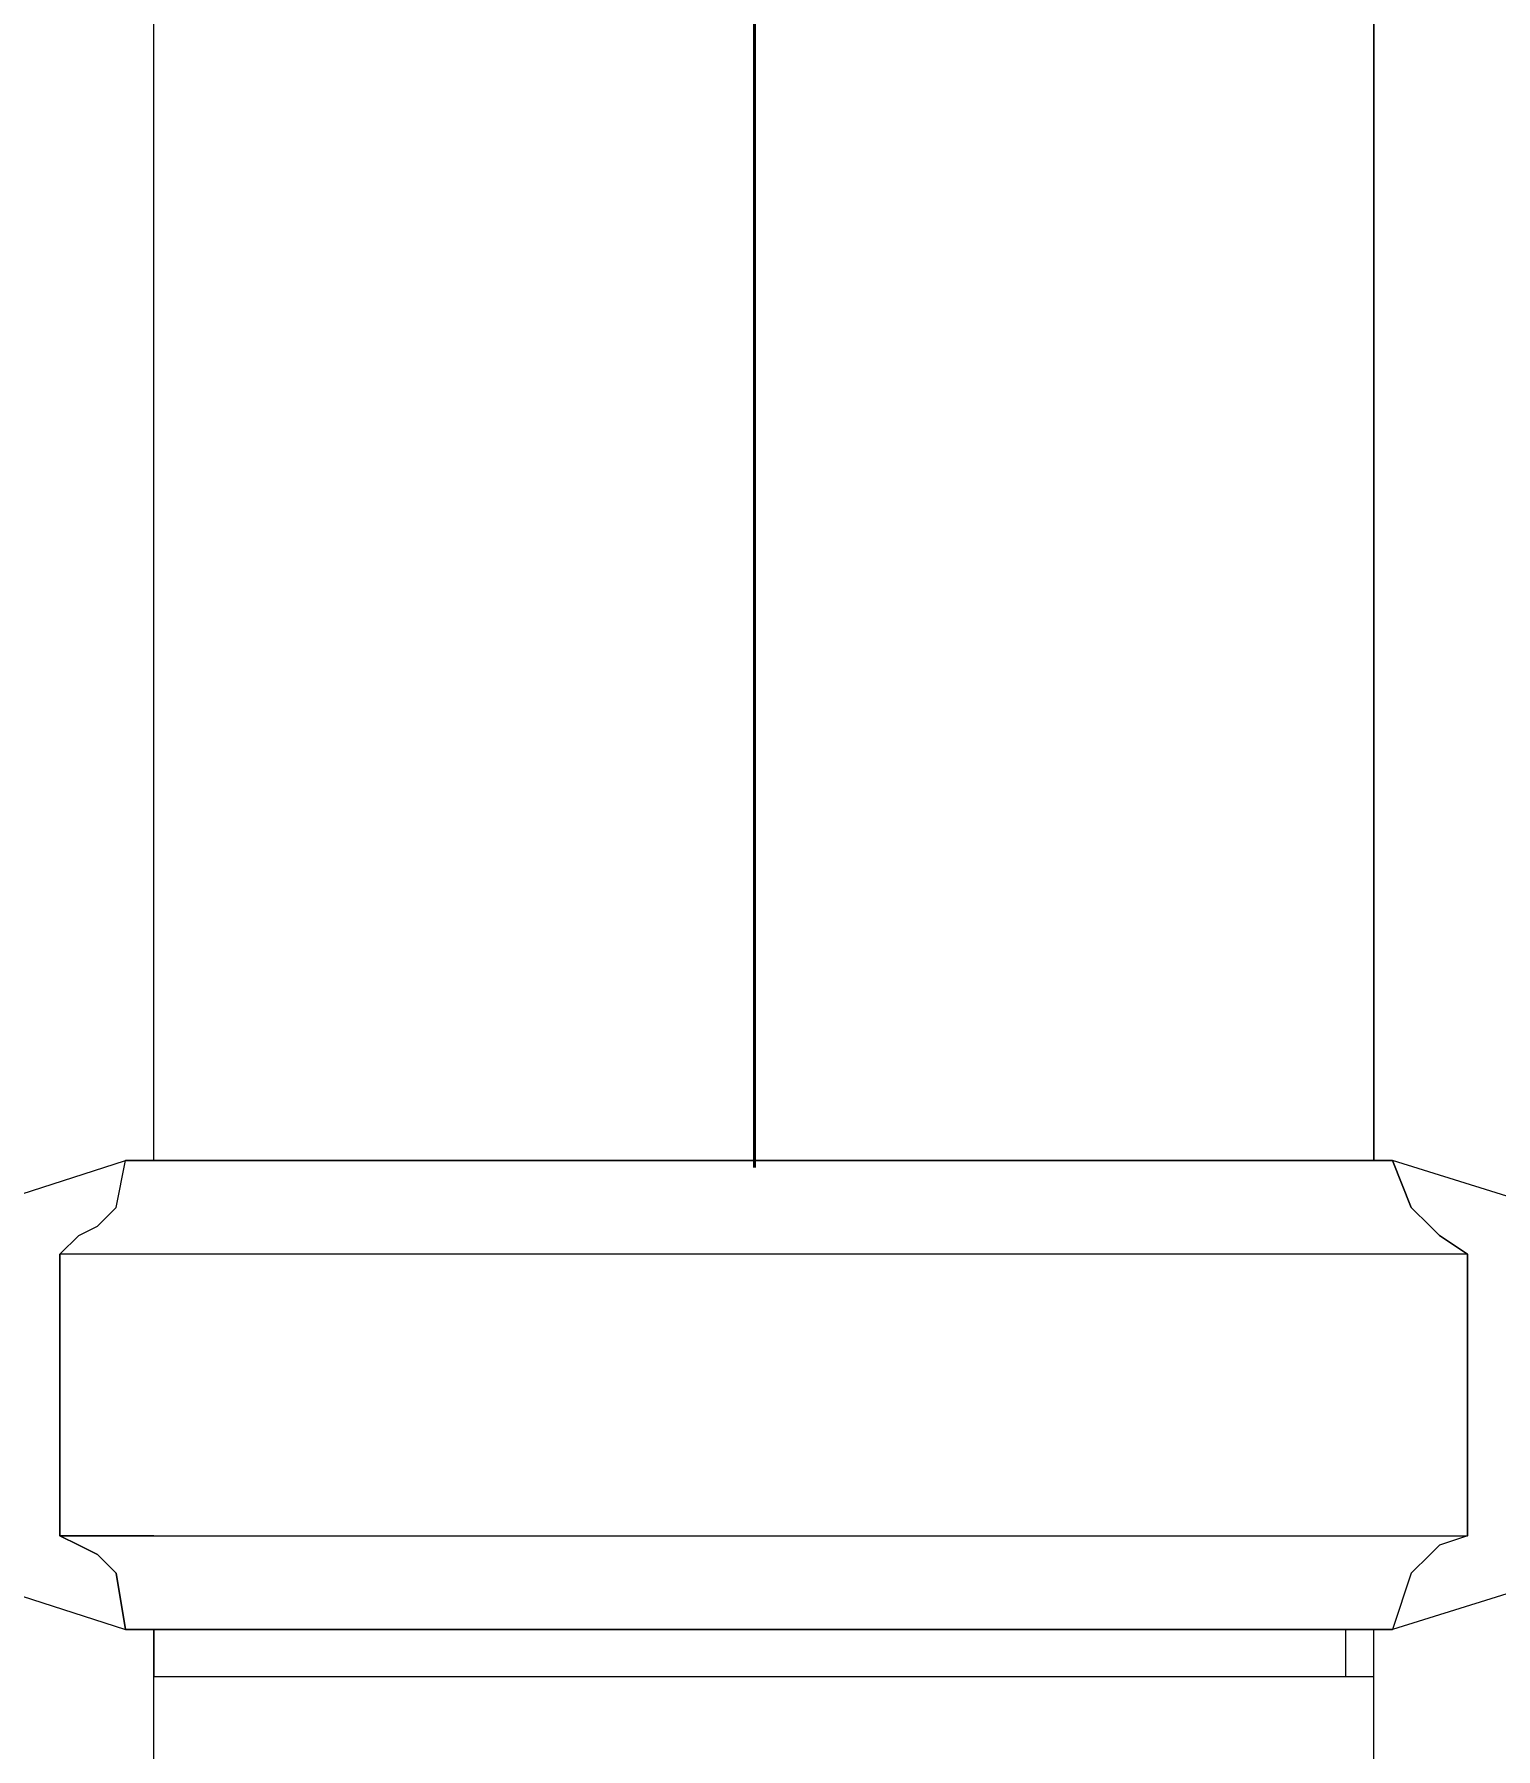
# Model space of a CAD drawing. Header units: millimetres. Extents: x 596 to 768, y 309 to 423.
# Drawn here: x 690.8438 to 690.9808, y 404.3193 to 404.4801 of the extents above; entities that cross this region are included whole.
import ezdxf

# ---------------------------------------------------------------- set-up
doc = ezdxf.new("R2010")
doc.units = ezdxf.units.MM
doc.layers.add('1- 3', color=3, linetype='Continuous')
doc.layers.add('LINEA LIMITE DE ZONIFICACION', color=2, linetype='Continuous')
doc.styles.add('TEXTOS', font='romans.shx')

# ---------------------------------------------------------------- blocks, each defined once
blk = doc.blocks.new('CTOBOM')
at = {"color": 0, "lineweight": 20}
for points in [[(8.73773, -0.33524), (8.72893, -0.3634)], [(8.73773, -0.33524), (8.72893, -0.3634)], [(8.73773, -0.33524), (8.72893, -0.3634)], [(8.76413, -0.33524), (8.77293, -0.3634)], [(8.76413, -0.33524), (8.77293, -0.3634)], [(8.76413, -0.33524), (8.77293, -0.3634)], [(8.73773, -0.35636), (8.73597, -0.359), (8.73509, -0.35988), (8.73333, -0.36164), (8.72893, -0.3634)], [(8.72893, -0.3634), (8.73333, -0.36164), (8.73509, -0.35988), (8.73597, -0.359), (8.73773, -0.35636), (8.73773, -0.48838)], [(8.73773, -0.35636), (8.73597, -0.359), (8.73509, -0.35988), (8.73333, -0.36164), (8.72893, -0.3634)], [(8.76413, -0.36516), (8.76413, -0.35636), (8.73773, -0.35636)], [(8.73773, -0.35636), (8.73773, -0.36516)], [(8.76413, -0.48838), (8.76413, -0.35636), (8.73773, -0.35636)], [(8.73773, -0.35636), (8.73773, -0.48838), (8.76413, -0.48838)], [(8.73773, -0.35636), (8.76413, -0.35636)], [(8.76413, -0.35636), (8.76501, -0.359), (8.76589, -0.35988), (8.76765, -0.36164), (8.77293, -0.3634)], [(8.76413, -0.35636), (8.76501, -0.359), (8.76589, -0.35988), (8.76765, -0.36164), (8.77293, -0.3634)], [(8.76413, -0.35636), (8.76501, -0.359), (8.76589, -0.35988), (8.76765, -0.36164), (8.77293, -0.3634)], [(8.76413, -0.48838), (8.76413, -0.35636)], [(8.72893, -0.36516), (8.72893, -0.3634)], [(8.72893, -0.48222), (8.72893, -0.3634)], [(8.72893, -0.3634), (8.72893, -0.48222)], [(8.77293, -0.48222), (8.77293, -0.3634)], [(8.77293, -0.3634), (8.77293, -0.48222)], [(8.72893, -0.36516), (5.77264, -0.36516)], [(8.42881, -0.36516), (8.72893, -0.36516)], [(8.83102, -0.36516), (8.77293, -0.36516)], [(8.97536, -0.36516), (8.77293, -0.36516)], [(8.77293, -0.47958), (8.77293, -0.36516)], [(8.77293, -0.3678), (8.77733, -0.3678)], [(8.72893, -0.47958), (5.77264, -0.47958)], [(8.72893, -0.47958), (8.42881, -0.47958)], [(8.72893, -0.47958), (8.70252, -0.47958)], [(8.72893, -0.48222), (8.72893, -0.47958)], [(8.73773, -0.47958), (8.73773, -0.48838)], [(8.76413, -0.47958), (8.76413, -0.48838)], [(8.97536, -0.47958), (8.77293, -0.47958)], [(8.83102, -0.47958), (8.77293, -0.47958)], [(8.73773, -0.48838), (8.73597, -0.48662), (8.73509, -0.48486), (8.73333, -0.4831), (8.72893, -0.48222)], [(8.73773, -0.5095), (8.72893, -0.48222)], [(8.73773, -0.48838), (8.73597, -0.48662), (8.73509, -0.48486), (8.73333, -0.4831), (8.72893, -0.48222)], [(8.73773, -0.5095), (8.72893, -0.48222)], [(8.73773, -0.48838), (8.73597, -0.48662), (8.73509, -0.48486), (8.73333, -0.4831), (8.72893, -0.48222)], [(8.73773, -0.5095), (8.72893, -0.48222)], [(8.77293, -0.48222), (8.76765, -0.4831), (8.76589, -0.48486), (8.76501, -0.48662), (8.76413, -0.48838), (8.73773, -0.48838)], [(8.77293, -0.48222), (8.76765, -0.4831), (8.76589, -0.48486), (8.76501, -0.48662), (8.76413, -0.48838), (8.73773, -0.48838)], [(8.76413, -0.5095), (8.77293, -0.48222)], [(8.76413, -0.5095), (8.77293, -0.48222)], [(8.76413, -0.48838), (8.76501, -0.48662), (8.76589, -0.48486), (8.76765, -0.4831), (8.77293, -0.48222)], [(8.76413, -0.5095), (8.77293, -0.48222)]]:
    blk.add_lwpolyline(points, dxfattribs=at)
blk.add_open_spline([(8.77733, -0.47958), (8.77733, -0.47958), (8.77293, -0.47958), (8.77293, -0.47958), (8.77293, -0.47958), (8.77733, -0.47958), (8.77733, -0.47958), (8.77733, -0.47958), (8.77733, -0.36516), (8.77733, -0.36516)], degree=3, knots=[0, 0, 0, 0, 1, 1, 1, 2, 2, 2, 3, 3, 3, 3], dxfattribs=at)

msp = doc.modelspace()

# ---------------------------------------------------------------- block references
at = {"layer": '1- 3', "rotation": 270}
msp.add_blockref('CTOBOM', (691.33455, 413.10343), dxfattribs=at)

# ---------------------------------------------------------------- texts
at = {"layer": 'LINEA LIMITE DE ZONIFICACION', "color": 2, "ltscale": 0.01, "insert": (690.2363, 404.77388), "char_height": 0.3, "attachment_point": 5, "style": 'TEXTOS'}
msp.add_mtext('CUARTO DE BOMBAS\\PCONTRAINCENDIOS', dxfattribs=at)

doc.saveas('drawing.dxf')
